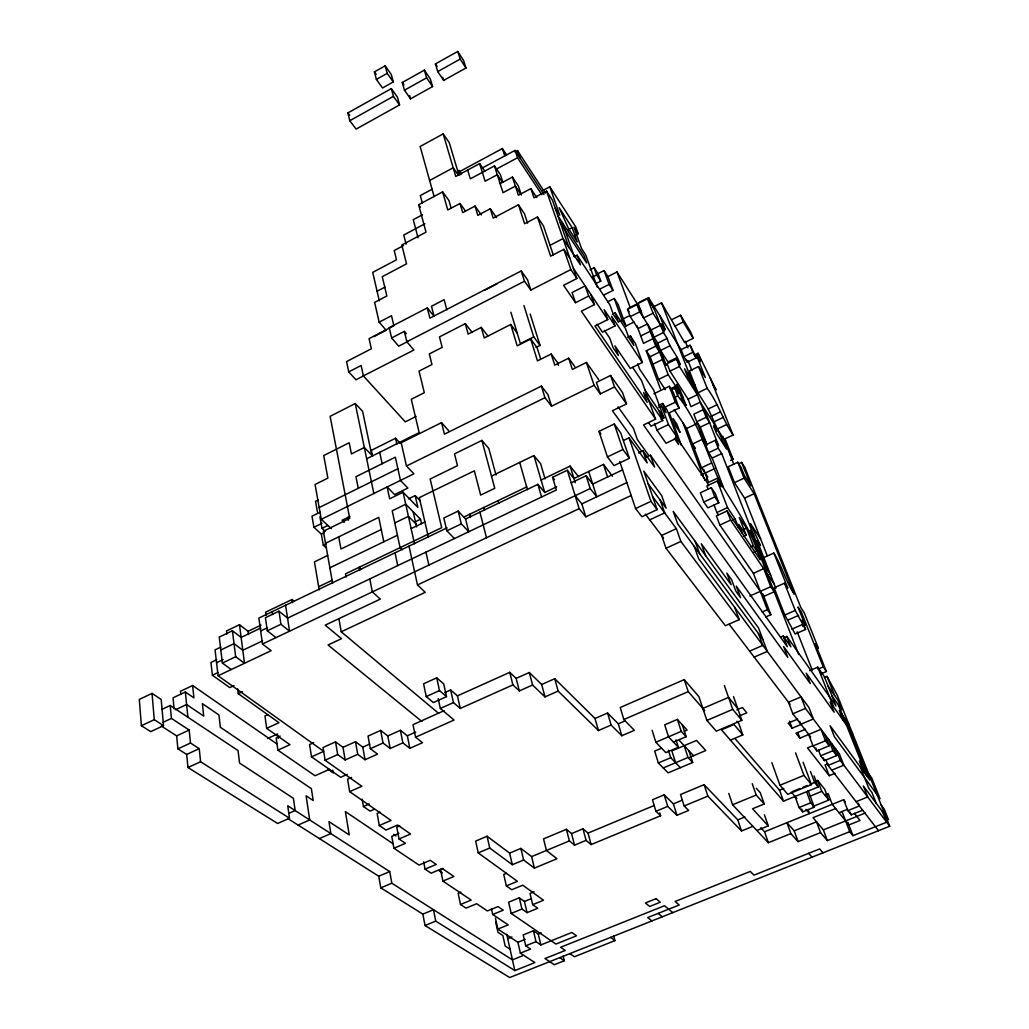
<?xml version="1.0" encoding="UTF-8"?>
<svg xmlns="http://www.w3.org/2000/svg" width="1029" height="1029" viewBox="0 0 1029 1029"><rect width="100%" height="100%" fill="white"/><g stroke="black" fill="none" stroke-linecap="round" stroke-linejoin="round"><path stroke-width="1.5" d="M374.415 71.901L385.168 65.843L391.239 74.435L393.284 81.947L382.531 87.98L376.395 79.439L374.415 71.901L376.164 74.345M376.395 79.439L387.2 73.355L385.168 65.843M347.905 112.92L391.329 88.61L397.451 97.202L399.574 104.932L356.124 129.101L349.77 120.727L347.905 112.92L349.706 115.312M402.3 82.474L424.347 70.139L430.302 78.886L432.592 86.577L410.532 98.835L404.448 90.205L402.3 82.474L404.024 84.944M435.421 63.927L457.725 51.45L463.526 60.364L465.983 68.004L443.679 80.403L437.762 71.606L435.421 63.927L437.119 66.448M349.77 120.727L393.425 96.353L391.329 88.61M404.448 90.205L426.611 77.831L424.347 70.139M437.762 71.606L460.182 59.09L457.725 51.45M458.908 175.02L449.261 142.607L443.177 133.886L420.154 146.491L434.122 196.578M429.646 180.499L453.184 167.778L458.458 175.213M459.436 171.702L502.384 148.549L506.538 154.813M432.077 189.233L420.308 195.561L422.302 202.932M484.813 171.148L479.63 163.611L455.757 176.473L443.177 133.886M481.868 168.203L515.04 150.375L543.981 194.52M514.989 151.983L517.523 150.62L545.331 193.143M373.913 336.624L386.145 330.283L379.148 322.154L374.62 302.385L386.84 295.992L382.261 276.672L406.545 263.848L401.799 245.018L426.006 232.155L418.649 204.745L442.624 191.87L448.978 200.565L451.126 208.064M502.808 182.069L500.428 174.724L494.447 165.888L470.33 178.827L467.668 170.055M496.968 168.782L517.523 157.759L515.04 150.375M422.482 214.739L413.259 219.666L418.044 237.853M465.404 210.945L460.002 203.459L447.782 209.967L442.624 191.87M424.913 223.769L403.767 235.049L406.095 244.195M500.145 183.651L512.416 177.104L518.359 185.979L521.343 194.97L515.388 186.108L503.04 192.667L494.447 165.888M481.276 214.868L475.025 206.083L462.69 212.643L460.002 203.459M403.458 245.597L394.21 250.523L396.499 259.784L372.717 272.376L379.315 300.854M496.48 217.582L490.28 208.746L477.816 215.357L475.025 206.083M536.765 197.529L530.861 188.616L518.384 195.214L512.416 177.104M542.965 190.391L549.795 186.789L575.687 226.779L578.182 233.75L575.507 235.126M527.581 223.139L524.481 213.736L518.41 204.784L493.174 218.109L490.28 208.746M568.921 247.462L552.406 200.115L546.566 191.15L533.961 197.8L530.861 188.616M377.09 291.258L385.09 287.052M553.358 255.141L543.505 225.981L537.472 217.003L524.61 223.743L518.41 204.784M379.148 322.154L391.509 315.723L393.875 325.756L369.077 338.618L371.328 348.792L346.593 361.578L348.715 371.893L355.983 379.765L364.215 375.546M568.137 229.84L572.201 227.731L559.159 207.678L568.587 228.708L577.256 241.982L572.201 227.731M446.843 309.78L444.129 299.696L431.485 306.256L434.122 316.353L427.267 307.915L389.219 327.646L391.625 337.936L398.712 346.168L408.539 341.113M550.039 245.314L563.03 238.574L580.485 264.903L577.089 255.243L574.272 256.697M391.625 337.936L404.333 331.364L406.339 333.73M537.472 217.003L550.644 256.157L563.879 249.327L570.876 269.547L530.835 290.075L527.568 279.849L521.24 270.961L429.916 318.154L427.267 307.915M485.341 289.895L496.994 283.875M348.715 371.893L361.14 365.501L363.366 375.919L413.877 350.027L406.841 341.757L524.481 281.213L521.24 270.961M471.925 332.097L465.288 323.672L439.473 336.907L442.187 347.365L429.286 353.95L431.961 364.536L419.035 371.109L424.308 392.692L411.278 399.265L419.176 432.63L366.658 458.793M590.054 269.791L594.093 267.72L598.196 273.997L600.782 281.161L595.392 283.901M487.836 335.878L481.238 327.428L468.169 334.103L465.288 323.672M546.566 191.15L576.896 278.499L563.57 285.303L575.52 302.693L588.678 296.018L585.141 285.908L572.06 292.558L575.52 302.693M597.566 273.855L604.036 270.563L607.933 276.569L612.988 290.422L603.882 295.014M592.614 276.968L596.666 274.897L594.093 267.72M331.338 528.662L321.267 519.336L315.08 484.479L327.878 478.099L323.723 455.538L349.191 442.753L351.416 453.93L364.317 447.486L371.778 455.152L362.607 411.343L355.249 403.548L330.129 416.321L349.706 518.359L323.376 531.234L332.637 583.443M517.188 333.049L510.731 324.482L484.247 337.949L481.238 327.428M607.933 276.569L616.976 271.978L637.195 303.658M599.946 289.046L609.091 284.416L604.036 270.563M590.903 294.5L594.453 304.597L581.372 311.195L655.589 419.176L643.549 424.964L763.84 596.383L774.22 591.778L770.734 586.723L763.711 568.677L730.603 520.095L727.104 510.976L716.377 515.915L719.811 525.047L753.382 573.307L767.351 609.734L770.875 614.712L765.64 617.001M536.058 347.39L540.032 345.397L533.742 336.907L520.404 343.635L510.86 312.211M540.469 358.452L537.087 347.622L530.694 339.043L517.188 345.847L510.731 324.482M607.624 301.819L614.21 298.5L618.12 304.481L625.979 326L633.98 322.013M612.435 314.205L615.149 312.842L625.4 328.367L628.86 337.846L633.89 345.435L630.43 335.981L627.767 337.306M639.253 302.307L648.553 297.638L681.121 349.667L683.873 356.716L687.321 362.221L696.311 357.835L690.112 345.255L681.121 349.667M628.758 308.134L647.511 298.732C657.338 310.334 658.714 326.167 667.165 338.451C669.66 348.162 677.699 355.095 680.208 364.806L676.555 359.044L667.114 363.661L669.956 371.135L688.092 399.175L690.948 406.648L700.273 402.172L714.01 423.704L716.943 431.164L713.56 425.877L716.518 433.402L726.577 449.094L708.222 408.963L687.411 376.164L684.555 368.794L695.102 385.463M655.795 346.13L646.263 350.825L650.109 356.69L659.602 352.034L655.795 346.13L647.421 323.955L638.019 328.624L630.224 316.636L627.523 309.33L636.964 304.597L640.835 310.668M597.026 324.186L602.479 332.187L615.033 325.91L604.203 309.69L607.74 319.607L594.955 326.013L647.164 402.288L643.665 392.589L662.74 420.578L651.035 426.199L648.656 422.778M416.076 416.436L405.285 421.851L363.366 375.919M558.451 365.372L557.564 362.607L551.222 354.015L537.472 360.883L530.694 339.043M623.342 318.771L629.98 315.453M619.394 321.382L622.069 320.058L625.979 326M630.224 316.636L639.704 311.89L651.228 329.885L653.994 337.216L663.435 332.547M652.772 307.234L661.544 302.848L684.581 342.554L693.212 338.309L690.536 331.634L680.581 315.273L671.886 319.582M400.345 443.448L395.522 438.29L371.353 450.342L372.614 456.349M659.718 315.479L665.236 329.769L661.557 323.903L664.348 331.145L653.055 313.228L643.588 317.948L638.121 303.439M574.928 366.826L568.677 358.195L554.76 365.115L551.222 354.015M448.67 430.739L441.531 422.636L401.194 442.714L406.455 466.008L413.89 473.829L321.267 519.336M651.228 329.885L660.618 325.228M598.698 379.675L586.414 362.452L572.356 369.424L568.677 358.195M640.745 335.968L650.187 331.287L657.763 343.081L666.213 365.359L662.444 359.533L652.913 364.202M641.273 450.766L612.435 410.738L626.494 403.921L614.545 386.93L600.306 393.901L594.106 385.283L551.531 406.198L547.955 394.66L541.395 386.107L444.412 434.174L441.531 422.636M318.218 499.991L315.556 501.303L317.459 512.108M674.522 326.296L683.256 321.974L693.212 338.309M319.17 507.58L397.889 468.735M406.455 466.008L544.958 397.683L551.531 406.198M657.763 343.081L667.165 338.451M320.083 512.223L311.993 516.224L313.909 527.298L321.331 534.064L323.299 545.229L326.45 548.071M669.995 345.808L660.554 350.452L667.988 361.989L677.339 357.41M626.494 403.921L622.506 392.538L610.57 375.495L596.434 382.441L600.306 393.901M496.017 475.038L488.814 448.464L481.906 440.412L454.509 453.879L457.481 465.648L430.161 479.012L441.685 527.697L345.551 573.822L346.13 576.986M630.43 335.981L635.395 343.493L642.366 362.478L630.288 368.408L614.969 345.847L618.416 355.571L613.181 347.879L609.734 338.129L604.422 330.322M313.909 527.298L322.051 523.298M319.929 516.79L321.974 528.353L327.646 525.575M349.924 516.429L342.104 520.262L344.303 522.32M408.577 498.833L415.176 495.618L417.838 507.361L403.085 492.248L389.644 498.821L387.123 486.987L394.596 494.563L407.87 488.068L400.474 480.427L395.329 457.185L355.957 476.697L358.259 488.286M321.331 534.064L324.032 532.739M683.873 356.716L692.903 352.304L696.311 357.835M694.292 355.121L698.048 353.281L716.145 389.965L712.917 384.73M694.961 356.008L697.482 354.773L700.8 360.176L698.048 353.281M669.956 371.135L679.436 366.517L697.366 394.712L688.092 399.175M650.109 356.69L658.573 379.405L668.194 374.723L675.706 386.274L678.613 393.927L674.883 388.203L670.754 390.197M325.511 543.286L378.749 517.368L383.791 541.807M323.299 545.229L326.013 543.904M697.482 354.773L700.26 361.732L696.903 356.291L705.354 377.514L698.55 366.556L689.443 370.98L697.971 392.795L707.193 388.345C717.985 402.815 723.053 420.192 733.06 435.048L723.979 439.332L717.367 428.964L726.525 424.617M653.878 393.785L669.326 386.287L673.185 392.165L679.166 408.024L669.274 412.783L681.378 445.364M670.252 388.911L675.706 386.274M327.672 555.467L314.437 561.885L319.196 589.887M381.257 529.511L340.972 549.023L338.721 536.842M394.802 522.938L408.423 516.352L415.909 523.877M491.489 476.105L533.91 455.551L540.611 463.693L545.087 478.871M598.981 431.383L614.236 424.012L620.693 432.875L629.388 458.291L614.017 465.61L607.444 456.915L598.981 431.383L600.859 433.891M415.189 521.832L420.539 519.246L421.568 523.761M675.05 397.271L677.815 395.933C698.524 421.749 706.923 453.853 720.416 483.347M658.47 405.516L662.689 403.471L667.152 410.108L677.429 437.814L666.02 443.242L656.926 430.109L654.508 423.408M658.727 407.317L661.57 405.94L666.085 412.642L662.689 403.471M329.859 567.802L397.438 535.221M411.137 528.61L424.913 521.973M680.362 398.892L683.063 397.593L679.397 391.959M665.377 406.969L675.32 402.185L679.166 408.024M458.162 511.091L461.314 523.877L468.774 531.723L465.584 518.989L458.162 511.091L443.821 517.999L446.882 530.797L454.419 538.566M660.991 419.266L663.885 417.864L653.621 389.965L639.601 369.089L637.697 363.842M248.478 634.481L248.053 631.317L239.487 624.706L226.509 630.944L226.894 634.121M294.384 601.463L292.03 599.508L265.636 612.165L266.087 615.342M318.668 586.723L332.071 580.292M464.118 516.944L526.681 486.923M541.087 480.016L570.105 466.086L578.491 476.594M623.625 440.412L629.015 437.827L647.177 462.947L642.932 450.843L638.61 452.914M260.851 627.999L241.133 637.414L232.4 630.764L219.267 637.054L222.367 663.049L231.255 669.532M447.088 527.864L258.871 618.069L262.485 644.025L271.142 650.688L218.084 675.757L215.061 649.852L220.849 647.1M465.584 518.989L537.897 484.337L544.74 492.479L556.663 486.781M275.991 637.62L267.283 630.777L265.418 617.683L278.975 611.187L287.554 618.146L556.355 489.958L552.56 477.302L567.313 470.24L573.963 478.524L603.483 464.426L612.512 476.247M446.882 530.797L461.314 523.877M656.926 430.109L668.451 424.604L677.429 437.814M607.444 456.915L622.918 449.506L629.388 458.291M708.222 408.963L717.342 404.603M248.053 631.317L261.019 625.117M700.286 427.151L709.65 422.7L706.164 417.259L696.762 421.749L700.286 427.151L707.167 445.068M220.798 649.981L234.033 643.665L242.805 650.264L262.652 640.835M260.671 630.97L267.373 627.767M571.211 482.871L586.131 475.758L592.704 484.08L622.571 469.893M711.103 416.308L720.261 411.934M674.175 409.671L686.677 428.476L696.131 423.961M267.283 630.777L280.93 624.281L289.548 631.176L285.586 605.271M714.46 421.581L723.58 417.234M216.669 659.692L210.945 662.419L212.411 675.243L229.763 687.604L234.033 685.61M646.135 457.198L650.392 455.178L787.301 646.688L783.198 636.063L780.574 637.208M152.035 693.379L139.301 699.424L141.385 725.715L150.71 731.632L163.521 725.638L161.193 699.476L152.035 693.379L154.273 719.657L163.521 725.638M216.566 662.727L223.113 659.615M222.367 663.049L235.68 656.734L244.49 663.281L239.487 624.706M262.485 644.025L590.183 488.556L596.769 496.827L588.691 471.501M212.411 675.243L218.161 672.516M276.827 743.864L192.629 685.52L180.461 691.269L180.77 694.356M723.413 487.27L712.171 458.046L708.647 452.709L693.842 414.172L703.206 409.683L706.691 415.137L718.654 445.763L715.181 440.373L705.637 444.875L702.087 439.473L692.53 443.988L695.411 448.297M575.16 495.682L581.835 503.876L626.854 482.601M192.629 685.52L193.915 697.855L185.349 692.002L173.039 697.816L174.081 708.788M409.002 546.116L417.491 584.948L579.147 508.66L585.835 516.802L631.189 495.489M161.823 709.431L170.209 705.47L238.046 750.565L239.564 763.055L293.406 798.324L295.156 810.569L289.278 813.167M708.647 452.709L718.229 448.207L721.715 453.57L767.197 569.989M141.385 725.715L154.273 719.657M338.888 618.673L341.216 631.793L425.234 592.292L417.491 584.948M175.612 709.701L186.609 704.531L203.716 716.068L202.379 703.643L218.933 714.962L220.347 727.284L311.388 788.664L313.189 800.511L306.102 795.803L309.703 819.959L298.076 825.078M712.171 458.046L721.715 453.57M686.677 428.476L701.508 467.758L711.18 463.217M162.981 722.371L171.419 718.422L189.182 730.05L190.494 743.028L199.227 748.662L200.591 761.743L289.483 818.222L277.611 823.47L187.973 767.531L186.686 754.45L177.888 748.868L176.654 735.876L161.334 726.011M730.526 460.529L733.124 459.307L724.918 438.573M700.993 475.012L714.743 468.581M237.66 688.915L238.252 693.662L242.51 691.681M635.588 508.545L650.971 501.355L657.145 509.625L641.864 516.738L635.588 508.545L619.754 461.519M738.938 463.667L741.613 462.407L750.951 485.817L744.314 475.449L741.176 467.552L737.806 462.278L728.236 466.742L734.462 482.652L744.584 498.139L767.158 555.506M704.569 480.273L707.296 478.999M676.194 436.926L707.437 482.884L717.805 478.048C732.982 504.75 751.826 529.549 760.251 559.763L727.104 510.976M717.805 478.048L721.136 486.73L717.329 481.045L706.859 485.92L707.952 488.839M176.654 735.876L189.182 730.05M711.296 487.682L700.35 492.775L703.785 502.011L707.862 507.863L718.808 502.808L715.322 493.611L711.296 487.682L714.795 496.917L718.808 502.808M649.723 519.851L664.683 512.892L660.219 500.171M734.462 482.652L744.121 478.176L754.116 493.74L794.182 594.119C785.732 581.308 781.937 566.066 773.859 553.049L763.788 557.589M703.785 502.011L714.795 496.917M177.888 748.868L190.494 743.028M267.694 714.692L264.967 715.952L266.652 728.352L289.972 744.687L277.881 750.167L276.184 737.934L280.184 736.095M186.686 754.45L199.227 748.662M739.221 619.638L680.889 541.447L676.362 528.662L661.608 535.466L666.02 548.264L725.381 625.735L739.221 619.638L734.706 607.38M744.584 498.139L754.116 493.74M714.062 505.059L716.879 512.506L727.503 507.619L735.066 518.796L738.513 527.774M266.652 728.352L278.988 722.692L238.252 693.662M187.973 767.531L200.591 761.743M666.02 548.264L680.889 541.447M719.811 525.047L730.603 520.095M732.442 520.005L735.066 518.796M267.643 738.475L277.637 733.896M743.594 529.575L746.501 528.25L753.292 545.73L763.762 561.217M743.517 536.302L746.115 535.131L739.324 517.561L746.501 528.25M436.72 677.828L423.562 683.809L426.25 696.582L433.35 702.563L446.522 696.633L443.718 683.925L436.72 677.828L439.499 690.588L446.522 696.633M313.639 742.681L309.6 744.52L311.504 756.829L340.638 777.307L347.262 774.361M750.72 546.888L753.292 545.73M426.25 696.582L439.499 690.588M753.897 552.264L756.817 550.939M444.155 710.679L413.028 724.635L415.562 737.201L422.495 742.706L409.851 748.327L402.853 742.861L390.184 748.507L387.804 735.941L380.653 730.41L368.048 736.069L370.337 748.7L377.579 754.128L365.025 759.736L357.719 754.347L345.152 759.968L343.017 747.337L335.557 741.87L323.055 747.517L325.087 760.225L361.848 786.272L349.667 791.648L347.57 779.223L351.609 777.435M444.837 692.556L450.625 689.944L457.429 695.874L460.272 708.466L512.918 684.902L519.336 690.922L532.572 685.018L544.984 696.903L558.117 691.076L598.454 730.539L611.11 725.046L621.812 735.748L634.378 730.333L623.831 719.541L620.23 707.502L684.234 679.616L698.858 696.582L706.884 720.429L716.313 731.169L741.858 720.313L733.523 696.672M311.504 756.829L323.698 751.337L218.084 675.757M343.017 747.337L355.507 741.716L362.787 747.157L365.025 759.736M457.429 695.874L509.754 672.336L516.146 678.407L519.336 690.922M325.087 760.225L337.666 754.566L345.152 759.968M438.213 698.627L440.348 708.466L453.442 702.588L460.272 708.466M362.787 747.157L369.72 744.044M387.804 735.941L400.384 730.307L407.355 735.812L409.851 748.327M516.146 678.407L529.305 672.516L541.691 684.491L544.984 696.903M753.382 573.307L763.711 568.677M370.337 748.7L383.02 743.028L390.184 748.507M329.447 769.306L315.054 775.75L277.881 750.167M407.355 735.812L415.742 732.069M415.562 737.201L454.046 720.03L440.348 708.466M541.691 684.491L554.734 678.69L595.006 718.499L598.454 730.539M749.909 595.984L770.734 586.723M773.859 553.049L787.828 588.202L784.458 583.199L774.142 587.778L784.793 615.046L795.16 633.993L805.591 629.452L801.938 620.268L805.205 625.092L802.633 626.224M762.09 612.049L767.351 609.734M784.793 615.046L795.276 610.441L805.591 629.452M788.188 619.947L798.62 615.381M362.118 799.109L363.404 806.517L369.192 803.983M374.402 809.244L370.08 811.122L363.404 806.517M791.803 629.169L802.286 624.603M319.389 838.584L330.849 833.593L328.958 821.605L349.243 834.892L345.384 811.598L393.258 843.87M380.048 812.151L377.128 813.424L379.302 825.528L385.952 830.069L397.644 825.014L410.571 834.017L399.008 838.982L396.77 827.046L399.651 825.798M595.006 718.499L607.599 713.02L618.288 723.811L621.812 735.748M749.614 651.138L762.862 645.363L758.424 633.53M783.931 637.71L786.851 636.436L836.037 705.971L824.358 676.645L817.759 667.165L809.669 670.638M754.167 657.119L767.338 651.396L758.527 627.947L673.198 511.349L677.609 523.774L762.901 639.601M379.302 825.528L391.046 820.435L349.667 791.648M623.831 719.541L688.234 691.629L704.749 710.615M618.288 723.811L625.22 720.814M398.879 833.31L391.753 836.371L393.94 848.269L419.009 865.08L430.251 860.321L436.27 864.437L425.093 869.158L423.665 861.878M684.311 731.22L687.089 730.037L677.378 719.387L664.721 724.815L668.516 736.828L678.381 747.286L665.853 752.611L655.833 742.243L652.116 730.23M702.846 708.441L728.532 697.405L737.664 708.428M393.94 848.269L405.413 843.356L399.008 838.982M817.991 669.146L823.239 666.895L826.416 671.525L821.206 673.751M655.833 742.243L681.249 731.375L686.15 736.687L673.481 742.089M706.884 720.429L732.725 709.38L741.858 720.313M736.867 709.894L742.423 707.515L746.784 712.84L739.89 715.772M824.37 677.481L827.007 676.362L837.143 694.974L889.699 826.248L509.728 977.55L425.028 925.534L422.855 914.125L380.794 887.873L378.762 876.232L288.326 818.891M661.544 748.186L654.688 751.106L658.341 762.965L668.117 772.856L692.71 762.476L688.903 750.72M378.762 876.232L389.708 871.576L391.805 883.216L512.429 959.851L522.398 955.864M658.341 762.965L670.754 757.704L680.388 767.673M659.756 812.871L660.618 815.74L591.122 844.577L586.054 840.371L574.568 845.143L571.545 833.606L566.374 829.323L543.544 838.892L546.425 850.494L556.959 858.752L534.398 868.116L523.632 860L512.313 864.72L509.612 853.118L487.09 836.243L475.63 841.092L478.215 852.9L517.42 881.326L506.345 885.905L503.734 874.444L506.487 873.299M663.255 767.943L688.002 757.485L692.71 762.476M380.794 887.873L391.805 883.216M689.494 757.421L705.791 750.54L696.569 740.417L671.873 750.913L675.603 762.721M730.41 740.134L742.797 734.912L738.745 723.336L736.983 721.252M805.475 708.428L801.038 696.877L788.484 702.215L792.832 713.766L805.475 708.428L839.42 753.923L843.819 765.19L831.741 770.155M478.215 852.9L489.74 848.037L512.313 864.72M443.319 868.45L440.579 869.595L442.894 881.094L471.192 900.066L460.49 904.504L458.162 893.249L460.825 892.143M797.732 719.104L788.163 723.143L792.124 728.21L801.642 724.21M442.894 881.094L453.905 876.476L442.226 868.489L431.1 873.184L425.093 869.158M509.612 853.118L520.88 848.398L531.62 856.617L534.398 868.116M805.501 729.265L796.034 733.227L799.906 738.179L821.026 729.278L825.477 740.764L829.233 745.768L816.885 750.9L813.051 745.935L808.678 734.449M571.545 833.606L582.98 828.821L588.035 833.091L591.122 844.577M752.919 826.326L741.485 830.982L737.767 819.869L704.119 784.664L680.542 794.504L684.144 805.977L688.658 810.44L676.941 815.29L673.39 803.868L664.194 794.864L652.463 799.765L655.923 811.302L660.618 815.74M531.62 856.617L569.384 840.912L574.568 845.143M588.035 833.091L654.238 805.475M812.807 745.691L807.495 747.903L829.207 775.712L834.995 773.332M673.39 803.868L682.137 800.228M825.811 740.456L828.525 739.324L832.95 750.72L836.616 755.595L824.409 760.637L820.666 755.8L818.492 750.102M655.923 811.302L667.731 806.389L676.941 815.29M813.051 745.935L825.477 740.764M422.855 914.125L433.505 909.713L435.73 921.122L514.834 970.579L534.887 962.578L520.378 953.163L517.909 942.307L497.83 929.097L495.425 918.164M684.144 805.977L707.862 796.137L741.485 830.982M820.666 755.8L832.95 750.72M425.028 925.534L435.73 921.122M827.946 763.685L825.065 764.869L829.207 775.712M728.789 793.436L732.584 804.768L756.186 795.044L764.213 803.971L752.521 808.768L768.251 825.85L756.842 830.493M779.969 785.243L803.945 775.377L811.457 784.612L787.738 794.324L779.969 785.243L771.879 762.721M825.927 759.775L828.101 765.422L840.243 760.418L889.699 826.248M735.156 738.693L779.545 790.182L783.841 788.407M534.051 891.77L530.025 893.429L532.688 904.645L537.768 908.273L527.067 912.633L524.443 901.468L519.311 897.828L508.635 902.214L511.194 913.43L555.892 944.056L576.484 935.811L571.828 932.493L540.855 944.944L536.006 941.676L533.434 930.782L523.182 934.924L525.703 945.818L530.591 949.06L520.378 953.163M814.788 781.616L817.669 780.445L824.692 789.204L828.795 800.06L813.077 806.453M491.476 908.954L492.698 914.485L503.245 910.163L498.01 906.588L487.412 910.948L476.659 903.732L466.008 908.131L460.49 904.504M524.443 901.468L531.105 898.729M792.742 791.455L800.009 788.471M802.929 787.275L807.302 785.487M810.222 784.291L814.608 782.49L818.222 786.966L783.481 801.167L721.458 729.844L733.986 724.519L742.797 734.912M737.767 819.869L744.867 816.962M511.194 913.43L521.922 909.044L527.067 912.633M532.688 904.645L543.492 900.234L522.758 885.197L511.735 889.738L506.345 885.905M810.222 796.099L821.785 791.378L828.795 800.06M825.309 794.671L828.139 793.513L832.229 804.331L848.874 824.949L860 820.486L854.392 813.334M497.83 929.097L508.197 924.878L492.698 914.485M799.057 807.546L810.698 802.813L814.325 807.148L802.736 811.855L799.057 807.546L795.018 796.446M760.778 827.702L764.573 831.766L843.651 799.7L845.336 801.823M507.696 938.692L511.927 936.982M835.638 808.55L813.039 817.695L823.367 829.863L827.355 840.616L849.722 831.664L852.977 835.651L886.664 822.21L882.393 811.508M856.077 801.668L867.704 796.973L863.37 786.015L888.451 819.624L884.233 809.103L881.21 805.025M517.909 942.307L525.176 939.374M533.434 930.782L538.283 934.088L541.203 932.904M820.525 832.628L798.08 841.645L790.851 833.606L786.966 822.685L794.195 830.802L816.524 821.798L820.525 832.628L827.355 840.616M839.008 812.717L847.484 809.296M732.584 804.768L768.341 842.687L790.851 833.606M843.651 799.7L847.857 810.62L859.382 805.964L858.315 803.237M525.703 945.818L536.006 941.676M847.857 810.62L851.189 814.827L862.662 810.209M823.367 829.863L865.235 813.039M563.21 956.173L564.329 960.726L554.309 964.713L544.971 958.552L565.243 950.462L560.586 947.285L664.502 905.726L672.786 912.62M613.734 936.056L614.956 940.609L574.388 956.738L569.834 953.613M389.708 871.576L287.747 805.784L289.483 818.222M510.062 949.227L505.2 946.088L502.847 935.515L497.946 932.313L495.631 921.778M559.737 957.639L564.329 960.726M438.984 870.663L442.393 872.978M393.618 834.39L395.998 836.024M327.646 769.01L333.19 772.895L332.727 770.104M610.596 937.38L614.956 940.609M651.91 920.929L647.691 917.559L679.204 904.993L675.101 901.494L750.282 871.434L754.025 875.139L819.637 848.951L823.02 852.797M658.161 913.392L662.329 916.788M421.916 721.522L328.045 644.99L341.499 638.675L325.203 625.143L380.318 599.097L372.331 591.907L369.784 578.928M341.216 631.793L438.47 713.226M361.333 569.371L359.095 567.326L359.7 570.478M321.974 528.353L325.267 531.363M402.262 549.756L400.088 547.66L392.216 510.808L405.735 504.223L420.539 519.246M415.176 495.618L420.308 500.917M679.41 740.558L693.559 755.71M808.614 853.35L812.035 857.17M756.289 788.253L760.29 792.742L764.213 803.971M791.288 792.06L796.858 798.62M805.951 809.347L809.514 813.54L808.022 809.489M552.56 477.302L554.49 479.655M828.101 765.422L878.483 830.712M792.832 713.766L810.595 736.944M645.376 514.14L663.538 538.013M729.162 624.243L790.092 704.338M418.649 204.745L420.501 207.202M652.63 496.634L676.362 528.662M648.18 483.81L666.11 508.159L661.698 495.644L643.781 471.153L657.145 509.625M642.932 450.843L654.585 467.05L650.392 455.178M393.425 96.353L399.574 104.932M524.481 281.213L530.835 290.075M648.309 454.844L637.35 439.537L633.478 428.45L618.095 406.892M783.198 636.063L790.902 646.881L786.851 636.436M846.404 724.93L830.12 702.048L834.146 712.209L806.17 673.082L810.286 683.616L783.583 646.482L787.79 657.402L736.249 586.144L740.558 597.669L735.889 591.251L731.58 579.674L726.847 573.127L731.156 584.742L701.328 543.749L705.688 555.75M849.542 729.368L852.655 733.741M848.732 723.927L839.265 710.537L843.214 720.454M387.2 73.355L393.284 81.947M461.532 174.017L458.921 170.299L460.246 174.776M832.114 696.106L841.696 709.74L837.825 700.054L828.216 686.33M716.879 512.506L718.409 514.744M674.432 438.38L678.638 444.554L675.912 437.184M426.611 77.831L432.592 86.577M502.422 182.287L497.277 174.724L485.122 181.22L479.63 163.611M767.21 573.783L774.065 583.855M645.042 390.132L663.885 417.864M763.737 564.908L770.605 575.018M701.508 467.758L707.772 477.044M632.655 367.417L641.594 380.64L655.589 419.176M746.115 535.131L738.783 524.301L742.243 533.241M570.876 269.547L576.896 278.499M588.678 296.018L594.453 304.597M573.372 268.35L607.74 319.607M563.879 249.327L569.886 258.305M753.652 535.324L750.18 530.141L798.71 654.573M642.366 362.478L611.535 316.147L615.033 325.91M760.572 538.784L750.475 523.594L760.47 545.511L757.074 540.444L775.815 588.305M577.089 255.243L609.914 304.931L613.361 314.475L618.596 322.36L615.149 312.842M658.573 379.405L665.403 389.747M557.769 215.563L584.099 255.719L586.684 262.987L560.316 222.881M596.666 274.897L600.782 281.161M702.653 437.106L706.177 442.483M517.523 157.759L541.807 194.713M555.236 208.295L559.737 215.177L549.795 186.789M460.182 59.09L465.983 68.004M627.523 309.33L629.092 311.748M578.182 233.75L573.963 227.255L581.526 248.516L585.758 254.986L597.232 287.104M609.091 284.416L612.988 290.422M729.857 454.226L733.124 459.307M741.613 462.407L744.893 467.578L800.922 607.753L804.125 612.512L818.479 648.373L815.302 643.717L826.416 671.525M710.126 377.759L733.06 435.048M845.606 719.503L869.788 779.995L830.056 725.689L834.313 736.584L880.052 798.684L871.795 778.117L859.395 761.074L863.537 771.454M823.239 666.895L801.257 611.843L798.002 607.007L805.205 625.092M827.007 676.362L834.66 695.527M838.545 705.251L866.675 775.75M876.193 803.212L871.936 792.523L868.772 788.265L860.36 767.107M680.581 315.273L683.256 321.974M737.806 462.278L744.121 478.176M690.112 345.255L692.903 352.304M698.55 366.556L707.193 388.345M784.458 583.199L795.276 610.441M817.759 667.165L833.451 706.73M685.237 341.191L687.874 347.866M722.821 436.386L733.831 464.285M797.153 631.767L812.228 670.046M687.989 360.639L691.848 370.504M686.214 359.404L687.321 362.221M835.831 749.112L840.243 760.418M661.544 302.848L706.164 417.259M715.181 440.373L718.229 448.207M832.204 744.25L836.616 755.595M824.808 734.333L829.233 745.768M676.555 359.044L679.436 366.517M850.147 812.113L851.189 814.827M762.836 593.797L770.875 614.712M648.553 297.638L651.306 304.79M647.511 298.732L653.055 313.228M717.329 481.045L727.503 507.619M823.316 757.807L824.409 760.637M847.857 822.3L852.977 835.651M842.056 811.598L849.722 831.664M815.791 748.032L816.885 750.9M674.883 388.203L677.815 395.933M799.777 721.368L800.858 724.236L813.347 718.988L808.935 707.528L698.691 558.773L694.215 546.335M668.194 374.723L656.785 344.586L652.978 338.67L643.498 343.364L636.938 325.717M703.592 469.095L708.145 481.122M707.437 482.884L708.531 485.778M669.326 386.287L675.32 402.185M683.037 423.009L703.977 478.588M817.669 780.445L821.785 791.378M636.964 304.597L639.704 311.89M797.809 732.597L799.906 738.179M814.093 775.982L818.222 786.966M810.479 771.467L814.608 782.49M789.487 721.175L792.124 728.21M803.122 762.27L811.457 784.612M616.976 271.978L629.967 306.951M646.263 350.825L660.464 389.065M795.584 752.855L803.945 775.377M808.189 790.632L814.325 807.148M806.595 791.713L810.698 802.813M661.57 405.94L668.451 424.604M659.255 411.06L662.74 420.578M801.732 809.09L802.736 811.855M614.21 298.5L622.069 320.058M695.18 541.383L699.591 553.628M779.545 790.182L783.481 801.167M794.195 830.802L798.08 841.645M562.271 222.418L574.233 256.594M724.39 685.546L732.725 709.38M764.406 814.801L768.251 825.85M610.57 375.495L614.545 386.93M752.25 783.712L756.186 795.044M629.015 437.827L650.971 501.355M764.573 831.766L768.341 842.687M614.236 424.012L622.918 449.506M517.523 150.62L519.992 157.926M586.414 362.452L594.106 385.283M684.234 679.616L688.234 691.629M502.384 148.549L504.789 155.881M603.483 464.426L607.599 477.006M704.119 784.664L707.862 796.137M682.266 724.738L686.15 736.687M677.378 719.387L681.249 731.375M684.195 745.678L688.002 757.485M676.002 739.851L678.381 747.286M586.131 475.758L590.183 488.556M668.426 750.295L670.754 757.704M530.192 314.089L540.032 345.397M523.941 305.536L533.742 336.907M570.105 466.086L575.262 482.717M581.835 503.876L585.835 516.802M541.395 386.107L544.958 397.683M567.313 470.24L579.147 508.66M664.194 794.864L667.731 806.389M442.74 77.342L443.679 80.403M533.91 455.551L544.74 492.479M607.599 713.02L611.11 725.046M537.897 484.337L541.576 497.007M519.696 462.433L527.465 489.701M409.671 95.748L410.532 98.835M554.734 678.69L558.117 691.076M481.906 440.412L494.756 488.299L480.659 495.103L474.343 470.832L419.33 497.612L428.398 537.177M498.075 500.647L498.821 503.425M582.98 828.821L586.054 840.371M529.305 672.516L532.572 685.018M483.874 507.464L484.595 510.243M566.374 829.323L569.384 840.912M479.913 512.133L486.511 537.743M469.738 514.243L470.446 517.021M509.754 672.336L512.918 684.902M404.333 331.364L406.841 341.757M520.88 848.398L523.632 860M538.283 934.088L540.855 944.944M519.311 897.828L521.922 909.044M425.929 552.149L428.861 565.088M487.09 836.243L489.74 848.037M413.195 511.799L416.591 526.925M506.705 934.216L514.834 970.579M395.522 438.29L396.86 444.284M450.625 689.944L453.442 702.588M403.085 492.248L414.507 543.827M379.701 452.297L382.145 463.719M395.02 552.817L397.721 565.603M355.249 403.548L373.823 493.508M400.384 730.307L402.853 742.861M347.841 517.278L348.394 520.198M380.653 730.41L383.02 743.028M355.507 741.716L357.719 754.347M335.557 741.87L337.666 754.566M292.03 599.508L292.519 602.672M278.975 611.187L280.93 624.281M272.196 611.689L272.621 614.545M277.843 735.349L278.254 738.269M232.4 630.764L235.68 656.734M185.349 692.002L187.895 717.213M170.209 705.47L171.419 718.422M656.052 898.677L645.389 902.96L649.698 906.472L660.296 902.227L656.052 898.677M679.95 432.231L676.13 426.559L673.133 418.533L676.953 424.231L679.95 432.231M685.983 405.22L682.317 399.599L676.516 384.383L680.182 390.03L685.983 405.22"/></g></svg>
